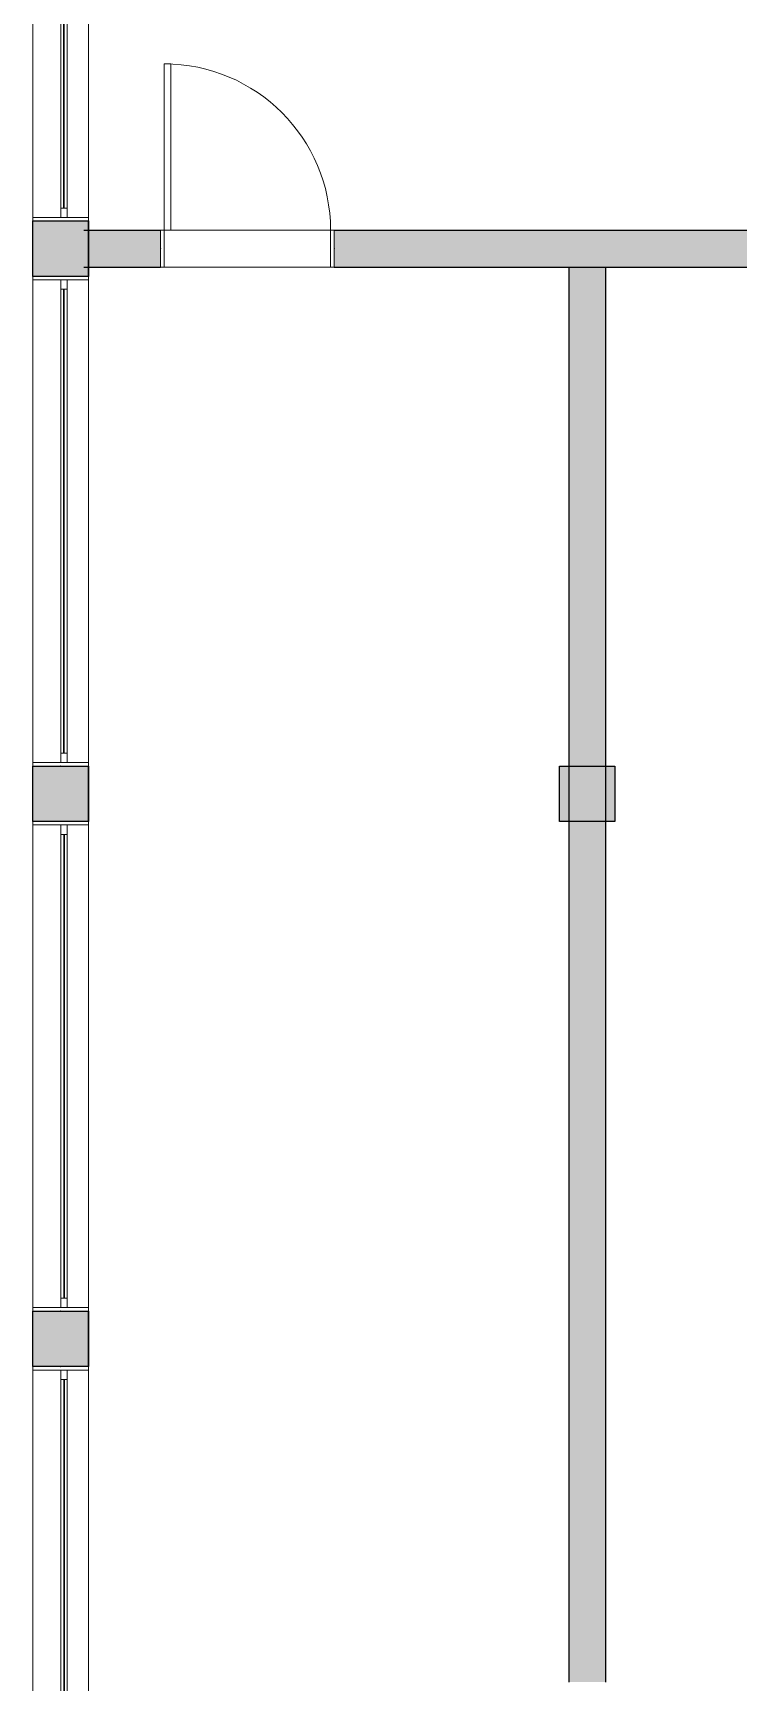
# Model space of a CAD drawing. Header units: metres. Extents: x 512 to 829, y -209 to 245.
# Drawn here: x 766.68 to 770.5, y -32.42 to -23.5 of the extents above; entities that cross this region are included whole.
import ezdxf

# ---------------------------------------------------------------- set-up
doc = ezdxf.new("R2010")
doc.units = ezdxf.units.M
doc.header["$LTSCALE"] = 0.508
doc.set_wipeout_variables(frame=1)
doc.header["$PDSIZE"] = -2
for name, color, linetype, lineweight in [('None', 7, 'Continuous', 5), ('NãoImprimir', 7, 'Continuous', 5), ('Peitoris', 2, 'Continuous', 5), ('Telhado-Princ', 7, 'Continuous', 5)]:
    doc.layers.add(name, color=color, linetype=linetype, lineweight=lineweight)

# ---------------------------------------------------------------- blocks, each defined once
blk = doc.blocks.new('Grupo-3183')
at = {"color": 7, "linetype": 'Continuous', "lineweight": 5}
for points in [[(-1.325, 0.15), (-1.30595, 0.15), (-1.30595, -0.15), (-1.325, -0.15)], [(1.30595, 0.15), (1.325, 0.15), (1.325, -0.15), (1.30595, -0.15)]]:
    blk.add_wipeout(points, dxfattribs=at).dxf.layer = 'None'
at = {"layer": 'None', "color": 7, "linetype": 'Continuous', "lineweight": 5}
for points in [[(-1.325, 0.15), (-1.30595, 0.15), (-1.30595, -0.15), (-1.325, -0.15)], [(1.30595, 0.15), (1.325, 0.15), (1.325, -0.15), (1.30595, -0.15)]]:
    blk.add_lwpolyline(points, close=True, dxfattribs=at)
blk = doc.blocks.new('Grupo-3184')
at = {"layer": 'None', "color": 7}
blk.add_blockref('Grupo-3183', (0, 0), dxfattribs=at)
at = {"layer": 'None', "color": 7, "linetype": 'Continuous', "lineweight": 5}
for p, q in [((-1.325, 0.15), (-1.30595, 0.15)), ((-1.30595, 0.15), (-1.30595, -0.15)), ((1.325, 0.15), (1.30595, 0.15)), ((1.30595, 0.15), (1.30595, -0.15)), ((-1.325, -0.15), (-1.30595, -0.15)), ((1.325, -0.15), (1.30595, -0.15))]:
    blk.add_line(p, q, dxfattribs=at)
blk = doc.blocks.new('Grupo-3185')
at = {"layer": 'None', "color": 7, "linetype": 'Continuous', "lineweight": 5}
for p, q in [((-1.30595, 0.034925), (-1.30595, 0)), ((1.30595, 0.034925), (1.30595, 0))]:
    blk.add_line(p, q, dxfattribs=at)
blk = doc.blocks.new('Grupo-3186')
at = {"color": 7, "linetype": 'Continuous', "lineweight": 5}
for points in [[(-1.30595, 0.034925), (-1.25515, 0.034925), (-1.25515, 0), (-1.30595, 0)], [(1.25515, 0.034925), (1.30595, 0.034925), (1.30595, 0), (1.25515, 0)]]:
    blk.add_wipeout(points, dxfattribs=at).dxf.layer = 'None'
at = {"layer": 'None', "color": 7, "linetype": 'Continuous', "lineweight": 5}
for points in [[(-1.30595, 0.034925), (-1.25515, 0.034925), (-1.25515, 0), (-1.30595, 0)], [(1.25515, 0.034925), (1.30595, 0.034925), (1.30595, 0), (1.25515, 0)]]:
    blk.add_lwpolyline(points, close=True, dxfattribs=at)
blk = doc.blocks.new('Grupo-3187')
at = {"layer": 'None', "color": 7}
blk.add_blockref('Grupo-3185', (0, 0), dxfattribs=at)
at = {"color": 7, "linetype": 'Continuous', "lineweight": 5}
blk.add_wipeout([(-1.25515, 0.034925), (1.25515, 0.034925), (1.25515, 0), (-1.25515, 0)], dxfattribs=at).dxf.layer = 'None'
at = {"layer": 'None', "color": 7, "linetype": 'Continuous', "lineweight": 5}
blk.add_lwpolyline([(-1.25515, 0.034925), (1.25515, 0.034925), (1.25515, 0), (-1.25515, 0)], close=True, dxfattribs=at)
at = {"layer": 'None', "color": 7}
blk.add_blockref('Grupo-3186', (0, 0), dxfattribs=at)
at = {"layer": 'None', "color": 7, "linetype": 'Continuous', "lineweight": 5}
for p, q in [((-1.30595, 0.034925), (-1.25515, 0.034925)), ((-1.30595, 0), (-1.25515, 0)), ((-1.25515, 0.034925), (-1.25515, 0)), ((1.30595, 0.034925), (1.25515, 0.034925)), ((1.25515, 0.034925), (1.25515, 0)), ((1.30595, 0), (1.25515, 0))]:
    blk.add_line(p, q, dxfattribs=at)
blk = doc.blocks.new('Grupo-3188')
at = {"color": 7, "linetype": 'Continuous', "lineweight": 9}
blk.add_wipeout([(-1.2551, 0.0181), (1.2551, 0.0181), (1.2551, 0.0168), (-1.2551, 0.0168)], dxfattribs=at).dxf.layer = 'None'
blk = doc.blocks.new('Grupo-3189')
at = {"layer": 'None', "color": 7}
blk.add_blockref('Grupo-3188', (0, 0), dxfattribs=at)
at = {"layer": 'None', "color": 7, "linetype": 'Continuous', "lineweight": 25}
for p, q in [((-1.2551, 0.0181), (1.2551, 0.0181)), ((-1.2551, 0.0168), (1.2551, 0.0168))]:
    blk.add_line(p, q, dxfattribs=at)
blk = doc.blocks.new('Grupo-3190')
at = {"layer": 'None', "color": 7, "linetype": 'Continuous', "lineweight": 20}
for p, q in [((1.325, 0.15), (-1.325, 0.15)), ((1.325, -0.15), (-1.325, -0.15))]:
    blk.add_line(p, q, dxfattribs=at)
blk = doc.blocks.new('Window (2D)-276')
at = {"color": 7, "linetype": 'Continuous', "lineweight": 5}
blk.add_wipeout([(-1.325, 0.15), (1.325, 0.15), (1.325, -0.15), (-1.325, -0.15)], dxfattribs=at).dxf.layer = 'None'
at = {"layer": 'None', "color": 7}
blk.add_blockref('Grupo-3184', (0, 0), dxfattribs=at)
at = {"layer": 'None', "color": 7, "linetype": 'Continuous', "lineweight": 5}
for p, q in [((-1.325, 0.15), (1.325, 0.15)), ((-1.325, -0.15), (1.325, -0.15))]:
    blk.add_line(p, q, dxfattribs=at)
at = {"layer": 'NãoImprimir', "linetype": 'Continuous'}
for p in [(-1.325, 0), (1.325, 0)]:
    blk.add_point(p, dxfattribs=at)
at = {"layer": 'Peitoris'}
blk.add_blockref('Grupo-3187', (0, 0), dxfattribs=at)
blk.add_blockref('Grupo-3189', (0, 0), dxfattribs=at)
at = {"layer": 'Telhado-Princ'}
blk.add_blockref('Grupo-3190', (0, 0), dxfattribs=at)
blk = doc.blocks.new('Grupo-3191')
at = {"color": 7, "linetype": 'Continuous', "lineweight": 5}
for points in [[(-1.325, 0.15), (-1.30595, 0.15), (-1.30595, -0.15), (-1.325, -0.15)], [(1.30595, 0.15), (1.325, 0.15), (1.325, -0.15), (1.30595, -0.15)]]:
    blk.add_wipeout(points, dxfattribs=at).dxf.layer = 'None'
at = {"layer": 'None', "color": 7, "linetype": 'Continuous', "lineweight": 5}
for points in [[(-1.325, 0.15), (-1.30595, 0.15), (-1.30595, -0.15), (-1.325, -0.15)], [(1.30595, 0.15), (1.325, 0.15), (1.325, -0.15), (1.30595, -0.15)]]:
    blk.add_lwpolyline(points, close=True, dxfattribs=at)
blk = doc.blocks.new('Grupo-3192')
at = {"layer": 'None', "color": 7}
blk.add_blockref('Grupo-3191', (0, 0), dxfattribs=at)
at = {"layer": 'None', "color": 7, "linetype": 'Continuous', "lineweight": 5}
for p, q in [((-1.325, 0.15), (-1.30595, 0.15)), ((-1.30595, 0.15), (-1.30595, -0.15)), ((1.325, 0.15), (1.30595, 0.15)), ((1.30595, 0.15), (1.30595, -0.15)), ((-1.325, -0.15), (-1.30595, -0.15)), ((1.325, -0.15), (1.30595, -0.15))]:
    blk.add_line(p, q, dxfattribs=at)
blk = doc.blocks.new('Grupo-3193')
at = {"layer": 'None', "color": 7, "linetype": 'Continuous', "lineweight": 5}
for p, q in [((-1.30595, 0.034925), (-1.30595, 0)), ((1.30595, 0.034925), (1.30595, 0))]:
    blk.add_line(p, q, dxfattribs=at)
blk = doc.blocks.new('Grupo-3194')
at = {"color": 7, "linetype": 'Continuous', "lineweight": 5}
for points in [[(-1.30595, 0.034925), (-1.25515, 0.034925), (-1.25515, 0), (-1.30595, 0)], [(1.25515, 0.034925), (1.30595, 0.034925), (1.30595, 0), (1.25515, 0)]]:
    blk.add_wipeout(points, dxfattribs=at).dxf.layer = 'None'
at = {"layer": 'None', "color": 7, "linetype": 'Continuous', "lineweight": 5}
for points in [[(-1.30595, 0.034925), (-1.25515, 0.034925), (-1.25515, 0), (-1.30595, 0)], [(1.25515, 0.034925), (1.30595, 0.034925), (1.30595, 0), (1.25515, 0)]]:
    blk.add_lwpolyline(points, close=True, dxfattribs=at)
blk = doc.blocks.new('Grupo-3195')
at = {"layer": 'None', "color": 7}
blk.add_blockref('Grupo-3193', (0, 0), dxfattribs=at)
at = {"color": 7, "linetype": 'Continuous', "lineweight": 5}
blk.add_wipeout([(-1.25515, 0.034925), (1.25515, 0.034925), (1.25515, 0), (-1.25515, 0)], dxfattribs=at).dxf.layer = 'None'
at = {"layer": 'None', "color": 7, "linetype": 'Continuous', "lineweight": 5}
blk.add_lwpolyline([(-1.25515, 0.034925), (1.25515, 0.034925), (1.25515, 0), (-1.25515, 0)], close=True, dxfattribs=at)
at = {"layer": 'None', "color": 7}
blk.add_blockref('Grupo-3194', (0, 0), dxfattribs=at)
at = {"layer": 'None', "color": 7, "linetype": 'Continuous', "lineweight": 5}
for p, q in [((-1.30595, 0.034925), (-1.25515, 0.034925)), ((-1.30595, 0), (-1.25515, 0)), ((-1.25515, 0.034925), (-1.25515, 0)), ((1.30595, 0.034925), (1.25515, 0.034925)), ((1.25515, 0.034925), (1.25515, 0)), ((1.30595, 0), (1.25515, 0))]:
    blk.add_line(p, q, dxfattribs=at)
blk = doc.blocks.new('Grupo-3196')
at = {"color": 7, "linetype": 'Continuous', "lineweight": 9}
blk.add_wipeout([(-1.2551, 0.0181), (1.2551, 0.0181), (1.2551, 0.0168), (-1.2551, 0.0168)], dxfattribs=at).dxf.layer = 'None'
blk = doc.blocks.new('Grupo-3197')
at = {"layer": 'None', "color": 7}
blk.add_blockref('Grupo-3196', (0, 0), dxfattribs=at)
at = {"layer": 'None', "color": 7, "linetype": 'Continuous', "lineweight": 25}
for p, q in [((-1.2551, 0.0181), (1.2551, 0.0181)), ((-1.2551, 0.0168), (1.2551, 0.0168))]:
    blk.add_line(p, q, dxfattribs=at)
blk = doc.blocks.new('Grupo-3198')
at = {"layer": 'None', "color": 7, "linetype": 'Continuous', "lineweight": 20}
for p, q in [((1.325, 0.15), (-1.325, 0.15)), ((1.325, -0.15), (-1.325, -0.15))]:
    blk.add_line(p, q, dxfattribs=at)
blk = doc.blocks.new('Window (2D)-277')
at = {"color": 7, "linetype": 'Continuous', "lineweight": 5}
blk.add_wipeout([(-1.325, 0.15), (1.325, 0.15), (1.325, -0.15), (-1.325, -0.15)], dxfattribs=at).dxf.layer = 'None'
at = {"layer": 'None', "color": 7}
blk.add_blockref('Grupo-3192', (0, 0), dxfattribs=at)
at = {"layer": 'None', "color": 7, "linetype": 'Continuous', "lineweight": 5}
for p, q in [((-1.325, 0.15), (1.325, 0.15)), ((-1.325, -0.15), (1.325, -0.15))]:
    blk.add_line(p, q, dxfattribs=at)
at = {"layer": 'NãoImprimir', "linetype": 'Continuous'}
for p in [(-1.325, 0), (1.325, 0)]:
    blk.add_point(p, dxfattribs=at)
at = {"layer": 'Peitoris'}
blk.add_blockref('Grupo-3195', (0, 0), dxfattribs=at)
blk.add_blockref('Grupo-3197', (0, 0), dxfattribs=at)
at = {"layer": 'Telhado-Princ'}
blk.add_blockref('Grupo-3198', (0, 0), dxfattribs=at)
blk = doc.blocks.new('Grupo-3199')
at = {"color": 7, "linetype": 'Continuous', "lineweight": 5}
for points in [[(-1.325, 0.15), (-1.30595, 0.15), (-1.30595, -0.15), (-1.325, -0.15)], [(1.30595, 0.15), (1.325, 0.15), (1.325, -0.15), (1.30595, -0.15)]]:
    blk.add_wipeout(points, dxfattribs=at).dxf.layer = 'None'
at = {"layer": 'None', "color": 7, "linetype": 'Continuous', "lineweight": 5}
for points in [[(-1.325, 0.15), (-1.30595, 0.15), (-1.30595, -0.15), (-1.325, -0.15)], [(1.30595, 0.15), (1.325, 0.15), (1.325, -0.15), (1.30595, -0.15)]]:
    blk.add_lwpolyline(points, close=True, dxfattribs=at)
blk = doc.blocks.new('Grupo-3200')
at = {"layer": 'None', "color": 7}
blk.add_blockref('Grupo-3199', (0, 0), dxfattribs=at)
at = {"layer": 'None', "color": 7, "linetype": 'Continuous', "lineweight": 5}
for p, q in [((-1.325, 0.15), (-1.30595, 0.15)), ((-1.30595, 0.15), (-1.30595, -0.15)), ((1.325, 0.15), (1.30595, 0.15)), ((1.30595, 0.15), (1.30595, -0.15)), ((-1.325, -0.15), (-1.30595, -0.15)), ((1.325, -0.15), (1.30595, -0.15))]:
    blk.add_line(p, q, dxfattribs=at)
blk = doc.blocks.new('Grupo-3201')
at = {"layer": 'None', "color": 7, "linetype": 'Continuous', "lineweight": 5}
for p, q in [((-1.30595, 0.034925), (-1.30595, 0)), ((1.30595, 0.034925), (1.30595, 0))]:
    blk.add_line(p, q, dxfattribs=at)
blk = doc.blocks.new('Grupo-3202')
at = {"color": 7, "linetype": 'Continuous', "lineweight": 5}
for points in [[(-1.30595, 0.034925), (-1.25515, 0.034925), (-1.25515, 0), (-1.30595, 0)], [(1.25515, 0.034925), (1.30595, 0.034925), (1.30595, 0), (1.25515, 0)]]:
    blk.add_wipeout(points, dxfattribs=at).dxf.layer = 'None'
at = {"layer": 'None', "color": 7, "linetype": 'Continuous', "lineweight": 5}
for points in [[(-1.30595, 0.034925), (-1.25515, 0.034925), (-1.25515, 0), (-1.30595, 0)], [(1.25515, 0.034925), (1.30595, 0.034925), (1.30595, 0), (1.25515, 0)]]:
    blk.add_lwpolyline(points, close=True, dxfattribs=at)
blk = doc.blocks.new('Grupo-3203')
at = {"layer": 'None', "color": 7}
blk.add_blockref('Grupo-3201', (0, 0), dxfattribs=at)
at = {"color": 7, "linetype": 'Continuous', "lineweight": 5}
blk.add_wipeout([(-1.25515, 0.034925), (1.25515, 0.034925), (1.25515, 0), (-1.25515, 0)], dxfattribs=at).dxf.layer = 'None'
at = {"layer": 'None', "color": 7, "linetype": 'Continuous', "lineweight": 5}
blk.add_lwpolyline([(-1.25515, 0.034925), (1.25515, 0.034925), (1.25515, 0), (-1.25515, 0)], close=True, dxfattribs=at)
at = {"layer": 'None', "color": 7}
blk.add_blockref('Grupo-3202', (0, 0), dxfattribs=at)
at = {"layer": 'None', "color": 7, "linetype": 'Continuous', "lineweight": 5}
for p, q in [((-1.30595, 0.034925), (-1.25515, 0.034925)), ((-1.30595, 0), (-1.25515, 0)), ((-1.25515, 0.034925), (-1.25515, 0)), ((1.30595, 0.034925), (1.25515, 0.034925)), ((1.25515, 0.034925), (1.25515, 0)), ((1.30595, 0), (1.25515, 0))]:
    blk.add_line(p, q, dxfattribs=at)
blk = doc.blocks.new('Grupo-3204')
at = {"color": 7, "linetype": 'Continuous', "lineweight": 9}
blk.add_wipeout([(-1.2551, 0.0181), (1.2551, 0.0181), (1.2551, 0.0168), (-1.2551, 0.0168)], dxfattribs=at).dxf.layer = 'None'
blk = doc.blocks.new('Grupo-3205')
at = {"layer": 'None', "color": 7}
blk.add_blockref('Grupo-3204', (0, 0), dxfattribs=at)
at = {"layer": 'None', "color": 7, "linetype": 'Continuous', "lineweight": 25}
for p, q in [((-1.2551, 0.0181), (1.2551, 0.0181)), ((-1.2551, 0.0168), (1.2551, 0.0168))]:
    blk.add_line(p, q, dxfattribs=at)
blk = doc.blocks.new('Grupo-3206')
at = {"layer": 'None', "color": 7, "linetype": 'Continuous', "lineweight": 20}
for p, q in [((1.325, 0.15), (-1.325, 0.15)), ((1.325, -0.15), (-1.325, -0.15))]:
    blk.add_line(p, q, dxfattribs=at)
blk = doc.blocks.new('Window (2D)-278')
at = {"color": 7, "linetype": 'Continuous', "lineweight": 5}
blk.add_wipeout([(-1.325, 0.15), (1.325, 0.15), (1.325, -0.15), (-1.325, -0.15)], dxfattribs=at).dxf.layer = 'None'
at = {"layer": 'None', "color": 7}
blk.add_blockref('Grupo-3200', (0, 0), dxfattribs=at)
at = {"layer": 'None', "color": 7, "linetype": 'Continuous', "lineweight": 5}
for p, q in [((-1.325, 0.15), (1.325, 0.15)), ((-1.325, -0.15), (1.325, -0.15))]:
    blk.add_line(p, q, dxfattribs=at)
at = {"layer": 'NãoImprimir', "linetype": 'Continuous'}
for p in [(-1.325, 0), (1.325, 0)]:
    blk.add_point(p, dxfattribs=at)
at = {"layer": 'Peitoris'}
blk.add_blockref('Grupo-3203', (0, 0), dxfattribs=at)
blk.add_blockref('Grupo-3205', (0, 0), dxfattribs=at)
at = {"layer": 'Telhado-Princ'}
blk.add_blockref('Grupo-3206', (0, 0), dxfattribs=at)
blk = doc.blocks.new('Grupo-3207')
at = {"color": 7, "linetype": 'Continuous', "lineweight": 5}
for points in [[(-1.325, 0.15), (-1.30595, 0.15), (-1.30595, -0.15), (-1.325, -0.15)], [(1.30595, 0.15), (1.325, 0.15), (1.325, -0.15), (1.30595, -0.15)]]:
    blk.add_wipeout(points, dxfattribs=at).dxf.layer = 'None'
at = {"layer": 'None', "color": 7, "linetype": 'Continuous', "lineweight": 5}
for points in [[(-1.325, 0.15), (-1.30595, 0.15), (-1.30595, -0.15), (-1.325, -0.15)], [(1.30595, 0.15), (1.325, 0.15), (1.325, -0.15), (1.30595, -0.15)]]:
    blk.add_lwpolyline(points, close=True, dxfattribs=at)
blk = doc.blocks.new('Grupo-3208')
at = {"layer": 'None', "color": 7}
blk.add_blockref('Grupo-3207', (0, 0), dxfattribs=at)
at = {"layer": 'None', "color": 7, "linetype": 'Continuous', "lineweight": 5}
for p, q in [((-1.325, 0.15), (-1.30595, 0.15)), ((-1.30595, 0.15), (-1.30595, -0.15)), ((1.325, 0.15), (1.30595, 0.15)), ((1.30595, 0.15), (1.30595, -0.15)), ((-1.325, -0.15), (-1.30595, -0.15)), ((1.325, -0.15), (1.30595, -0.15))]:
    blk.add_line(p, q, dxfattribs=at)
blk = doc.blocks.new('Grupo-3209')
at = {"layer": 'None', "color": 7, "linetype": 'Continuous', "lineweight": 5}
for p, q in [((-1.30595, 0.034925), (-1.30595, 0)), ((1.30595, 0.034925), (1.30595, 0))]:
    blk.add_line(p, q, dxfattribs=at)
blk = doc.blocks.new('Grupo-3210')
at = {"color": 7, "linetype": 'Continuous', "lineweight": 5}
for points in [[(-1.30595, 0.034925), (-1.25515, 0.034925), (-1.25515, 0), (-1.30595, 0)], [(1.25515, 0.034925), (1.30595, 0.034925), (1.30595, 0), (1.25515, 0)]]:
    blk.add_wipeout(points, dxfattribs=at).dxf.layer = 'None'
at = {"layer": 'None', "color": 7, "linetype": 'Continuous', "lineweight": 5}
for points in [[(-1.30595, 0.034925), (-1.25515, 0.034925), (-1.25515, 0), (-1.30595, 0)], [(1.25515, 0.034925), (1.30595, 0.034925), (1.30595, 0), (1.25515, 0)]]:
    blk.add_lwpolyline(points, close=True, dxfattribs=at)
blk = doc.blocks.new('Grupo-3211')
at = {"layer": 'None', "color": 7}
blk.add_blockref('Grupo-3209', (0, 0), dxfattribs=at)
at = {"color": 7, "linetype": 'Continuous', "lineweight": 5}
blk.add_wipeout([(-1.25515, 0.034925), (1.25515, 0.034925), (1.25515, 0), (-1.25515, 0)], dxfattribs=at).dxf.layer = 'None'
at = {"layer": 'None', "color": 7, "linetype": 'Continuous', "lineweight": 5}
blk.add_lwpolyline([(-1.25515, 0.034925), (1.25515, 0.034925), (1.25515, 0), (-1.25515, 0)], close=True, dxfattribs=at)
at = {"layer": 'None', "color": 7}
blk.add_blockref('Grupo-3210', (0, 0), dxfattribs=at)
at = {"layer": 'None', "color": 7, "linetype": 'Continuous', "lineweight": 5}
for p, q in [((-1.30595, 0.034925), (-1.25515, 0.034925)), ((-1.30595, 0), (-1.25515, 0)), ((-1.25515, 0.034925), (-1.25515, 0)), ((1.30595, 0.034925), (1.25515, 0.034925)), ((1.25515, 0.034925), (1.25515, 0)), ((1.30595, 0), (1.25515, 0))]:
    blk.add_line(p, q, dxfattribs=at)
blk = doc.blocks.new('Grupo-3212')
at = {"color": 7, "linetype": 'Continuous', "lineweight": 9}
blk.add_wipeout([(-1.2551, 0.0181), (1.2551, 0.0181), (1.2551, 0.0168), (-1.2551, 0.0168)], dxfattribs=at).dxf.layer = 'None'
blk = doc.blocks.new('Grupo-3213')
at = {"layer": 'None', "color": 7}
blk.add_blockref('Grupo-3212', (0, 0), dxfattribs=at)
at = {"layer": 'None', "color": 7, "linetype": 'Continuous', "lineweight": 25}
for p, q in [((-1.2551, 0.0181), (1.2551, 0.0181)), ((-1.2551, 0.0168), (1.2551, 0.0168))]:
    blk.add_line(p, q, dxfattribs=at)
blk = doc.blocks.new('Grupo-3214')
at = {"layer": 'None', "color": 7, "linetype": 'Continuous', "lineweight": 20}
for p, q in [((1.325, 0.15), (-1.325, 0.15)), ((1.325, -0.15), (-1.325, -0.15))]:
    blk.add_line(p, q, dxfattribs=at)
blk = doc.blocks.new('Window (2D)-279')
at = {"color": 7, "linetype": 'Continuous', "lineweight": 5}
blk.add_wipeout([(-1.325, 0.15), (1.325, 0.15), (1.325, -0.15), (-1.325, -0.15)], dxfattribs=at).dxf.layer = 'None'
at = {"layer": 'None', "color": 7}
blk.add_blockref('Grupo-3208', (0, 0), dxfattribs=at)
at = {"layer": 'None', "color": 7, "linetype": 'Continuous', "lineweight": 5}
for p, q in [((-1.325, 0.15), (1.325, 0.15)), ((-1.325, -0.15), (1.325, -0.15))]:
    blk.add_line(p, q, dxfattribs=at)
at = {"layer": 'NãoImprimir', "linetype": 'Continuous'}
for p in [(-1.325, 0), (1.325, 0)]:
    blk.add_point(p, dxfattribs=at)
at = {"layer": 'Peitoris'}
blk.add_blockref('Grupo-3211', (0, 0), dxfattribs=at)
blk.add_blockref('Grupo-3213', (0, 0), dxfattribs=at)
at = {"layer": 'Telhado-Princ'}
blk.add_blockref('Grupo-3214', (0, 0), dxfattribs=at)
blk = doc.blocks.new('Grupo-3239')
at = {"layer": 'None', "color": 7, "linetype": 'Continuous', "lineweight": 5}
for p, q in [((-0.47, 0.1), (-0.47, -0.1)), ((0.47, 0.1), (0.47, -0.1))]:
    blk.add_line(p, q, dxfattribs=at)
blk = doc.blocks.new('Grupo-3240')
at = {"color": 7, "linetype": 'Continuous', "lineweight": 5}
for points in [[(-0.47, 0.1), (-0.45, 0.1), (-0.45, -0.1), (-0.47, -0.1)], [(0.45, 0.1), (0.47, 0.1), (0.47, -0.1), (0.45, -0.1)]]:
    blk.add_wipeout(points, dxfattribs=at).dxf.layer = 'None'
at = {"layer": 'None', "color": 7, "linetype": 'Continuous', "lineweight": 5}
for points in [[(-0.47, 0.1), (-0.45, 0.1), (-0.45, -0.1), (-0.47, -0.1)], [(0.45, 0.1), (0.47, 0.1), (0.47, -0.1), (0.45, -0.1)]]:
    blk.add_lwpolyline(points, close=True, dxfattribs=at)
blk = doc.blocks.new('Grupo-3241')
at = {"layer": 'None', "color": 7}
blk.add_blockref('Grupo-3239', (0, 0), dxfattribs=at)
blk.add_blockref('Grupo-3240', (0, 0), dxfattribs=at)
at = {"layer": 'None', "color": 7, "linetype": 'Continuous', "lineweight": 5}
for p, q in [((-0.47, 0.1), (-0.45, 0.1)), ((-0.45, 0.1), (-0.45, -0.1)), ((0.47, 0.1), (0.45, 0.1)), ((0.45, 0.1), (0.45, -0.1)), ((-0.47, -0.1), (-0.45, -0.1)), ((0.47, -0.1), (0.45, -0.1))]:
    blk.add_line(p, q, dxfattribs=at)
blk = doc.blocks.new('Grupo-3242')
at = {"layer": 'None', "color": 7, "linetype": 'Continuous', "lineweight": 5}
blk.add_arc((-0.45, 0.1), 0.9, 0, 90, dxfattribs=at)
blk = doc.blocks.new('Grupo-3243')
at = {"color": 7, "linetype": 'Continuous', "lineweight": 5}
blk.add_wipeout([(-0.45, 0.1), (-0.45, 1), (-0.415, 1), (-0.415, 0.1)], dxfattribs=at).dxf.layer = 'None'
at = {"layer": 'None', "color": 7, "linetype": 'Continuous', "lineweight": 5}
blk.add_lwpolyline([(-0.45, 0.1), (-0.45, 1), (-0.415, 1), (-0.415, 0.1)], close=True, dxfattribs=at)
blk = doc.blocks.new('Grupo-3244')
at = {"layer": 'None', "color": 7}
blk.add_blockref('Grupo-3243', (0, 0), dxfattribs=at)
at = {"layer": 'None', "color": 7, "linetype": 'Continuous', "lineweight": 5}
for p, q in [((-0.45, 0.1), (-0.45, 1)), ((-0.45, 1), (-0.415, 1)), ((-0.415, 0.1), (-0.415, 1)), ((-0.45, 0.1), (-0.415, 0.1))]:
    blk.add_line(p, q, dxfattribs=at)
blk = doc.blocks.new('Grupo-3245')
at = {"layer": 'Peitoris', "color": 7}
blk.add_blockref('Grupo-3244', (0, 0), dxfattribs=at)
blk = doc.blocks.new('Grupo-3246')
at = {"layer": 'None', "color": 7, "linetype": 'Continuous', "lineweight": 5}
for p, q in [((0.47, 0.1), (-0.47, 0.1)), ((0.47, -0.1), (-0.47, -0.1))]:
    blk.add_line(p, q, dxfattribs=at)
blk = doc.blocks.new('Door (2D)-112')
at = {"layer": 'None', "color": 7}
blk.add_blockref('Grupo-3241', (0, 0), dxfattribs=at)
at = {"layer": 'NãoImprimir', "color": 7, "linetype": 'Continuous', "lineweight": 5}
for p in [(-0.47, 0), (0.47, 0)]:
    blk.add_point(p, dxfattribs=at)
at = {"layer": 'Peitoris', "color": 7}
blk.add_blockref('Grupo-3242', (0, 0), dxfattribs=at)
at = {"layer": 'None', "color": 7}
blk.add_blockref('Grupo-3245', (0, 0), dxfattribs=at)
at = {"layer": 'Telhado-Princ', "color": 7}
blk.add_blockref('Grupo-3246', (0, 0), dxfattribs=at)
blk = doc.blocks.new('Grupo-3369')
at = {"layer": 'None', "linetype": 'Continuous', "lineweight": 0}
for points in [[(50.6, 70.87), (50.6, 71.17), (50.9, 71.17), (50.9, 70.87)], [(53.45, 70.87), (53.45, 71.17), (53.75, 71.17), (53.75, 70.87)], [(60.825, 70.87), (60.825, 71.17), (61.125, 71.17), (61.125, 70.87)]]:
    blk.add_hatch(color=255, dxfattribs=at).paths.add_polyline_path(points)
at = {"layer": 'None', "color": 7, "linetype": 'Continuous', "lineweight": 25}
for points in [[(50.6, 70.87), (50.6, 71.17), (50.9, 71.17), (50.9, 70.87)], [(53.45, 70.87), (53.45, 71.17), (53.75, 71.17), (53.75, 70.87)], [(60.825, 70.87), (60.825, 71.17), (61.125, 71.17), (61.125, 70.87)]]:
    blk.add_lwpolyline(points, close=True, dxfattribs=at)
blk = doc.blocks.new('Grupo-3375')
at = {"layer": 'None', "linetype": 'Continuous', "lineweight": 0}
for points in [[(50.6, 73.82), (50.6, 74.12), (50.9, 74.12), (50.9, 73.82)], [(60.825, 73.82), (60.825, 74.12), (61.125, 74.12), (61.125, 73.82)]]:
    blk.add_hatch(color=255, dxfattribs=at).paths.add_polyline_path(points)
at = {"layer": 'None', "color": 7, "linetype": 'Continuous', "lineweight": 25}
for points in [[(50.6, 73.82), (50.6, 74.12), (50.9, 74.12), (50.9, 73.82)], [(60.825, 73.82), (60.825, 74.12), (61.125, 74.12), (61.125, 73.82)]]:
    blk.add_lwpolyline(points, close=True, dxfattribs=at)
blk = doc.blocks.new('Grupo-3376')
at = {"layer": 'None', "linetype": 'Continuous', "lineweight": 0}
for points in [[(50.6, 67.92), (50.6, 68.22), (50.9, 68.22), (50.9, 67.92)], [(60.825, 67.92), (60.825, 68.22), (61.125, 68.22), (61.125, 67.92)]]:
    blk.add_hatch(color=255, dxfattribs=at).paths.add_polyline_path(points)
at = {"layer": 'None', "color": 7, "linetype": 'Continuous', "lineweight": 25}
for points in [[(50.6, 67.92), (50.6, 68.22), (50.9, 68.22), (50.9, 67.92)], [(60.825, 67.92), (60.825, 68.22), (61.125, 68.22), (61.125, 67.92)]]:
    blk.add_lwpolyline(points, close=True, dxfattribs=at)

msp = doc.modelspace()

# ---------------------------------------------------------------- linework, layer by layer
at = {"layer": 'None', "color": 7, "linetype": 'Continuous', "lineweight": 25}
for p, q in [((766.6835, -24.8168), (766.6835, -24.5168)), ((766.9835, -24.8168), (766.9835, -24.5168)), ((766.9585, -24.5668), (767.3745, -24.5668)), ((768.3145, -24.5668), (777.8085, -24.5668)), ((766.9585, -24.7668), (767.3745, -24.7668)), ((768.3145, -24.7668), (777.8085, -24.7668)), ((769.5835, -24.7668), (769.5835, -32.4243)), ((769.7835, -24.7668), (769.7835, -32.4243)), ((766.6835, -27.7668), (766.6835, -27.4668)), ((766.9835, -27.7668), (766.9835, -27.4668)), ((766.6835, -30.7168), (766.6835, -30.4168)), ((766.9835, -30.7168), (766.9835, -30.4168))]:
    msp.add_line(p, q, dxfattribs=at)
at = {"layer": 'None', "color": 254, "linetype": 'Continuous'}
for points in [[(766.9835, -24.8168), (766.6835, -24.8168), (766.9835, -24.5168), (766.6835, -24.5168)], [(766.9835, -27.7668), (766.6835, -27.7668), (766.9835, -27.4668), (766.6835, -27.4668)], [(766.9835, -30.7168), (766.6835, -30.7168), (766.9835, -30.4168), (766.6835, -30.4168)]]:
    msp.add_solid(points, dxfattribs=at)
at = {"layer": 'None', "color": 250, "linetype": 'Continuous'}
for points in [[(766.9585, -24.7668), (766.9585, -24.5668), (767.3745, -24.7668), (767.3745, -24.5668)], [(768.3145, -24.7668), (768.3145, -24.5668), (777.8085, -24.7668), (777.8085, -24.5668)], [(769.5835, -24.7668), (769.7835, -24.7668), (769.5835, -32.4243), (769.7835, -32.4243)]]:
    msp.add_solid(points, dxfattribs=at)

# ---------------------------------------------------------------- next in the draw order: block references
at = {"layer": 'None', "color": 7, "xscale": -1, "rotation": 270}
for name, p in [('Window (2D)-279', (766.8335, -23.1918)), ('Window (2D)-278', (766.8335, -26.1418))]:
    msp.add_blockref(name, p, dxfattribs=at)
at = {"layer": 'None', "color": 7}
msp.add_blockref('Door (2D)-112', (767.8445, -24.6668), dxfattribs=at)
at = {"layer": 'None', "color": 7, "rotation": 270}
for name, p in [('Window (2D)-277', (766.8335, -29.0918)), ('Window (2D)-276', (766.8335, -32.0418))]:
    msp.add_blockref(name, p, dxfattribs=at)

# ---------------------------------------------------------------- next in the draw order: block references
at = {"layer": 'None', "color": 7}
for name in ['Grupo-3375', 'Grupo-3369', 'Grupo-3376']:
    msp.add_blockref(name, (716.0835, -98.6368), dxfattribs=at)

doc.saveas('drawing.dxf')
